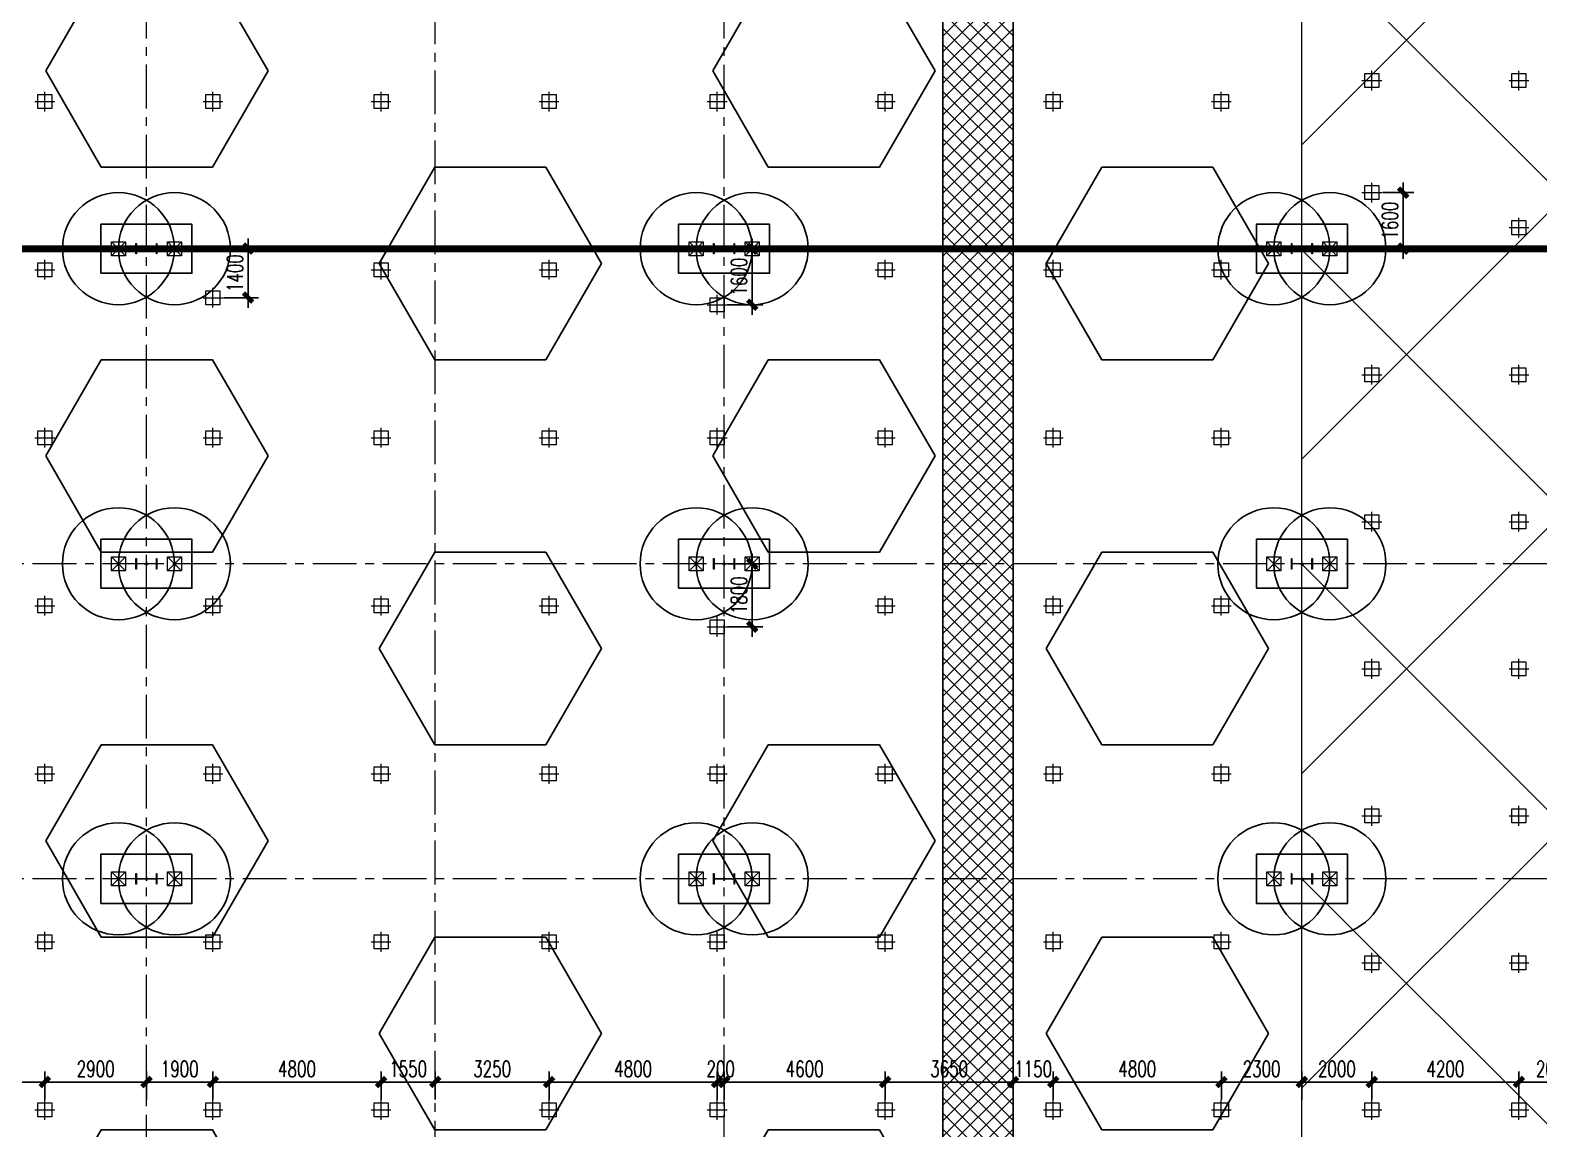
# Model space of a CAD drawing. Extents: x -1201378 to 2367219, y -619313 to 244905.
# Drawn here: x -468679 to -425591, y 148510 to 179893 of the extents above; entities that cross this region are included whole.
import ezdxf

# ---------------------------------------------------------------- set-up
doc = ezdxf.new("R2010")
doc.units = 0
doc.header["$LTSCALE"] = 1000
doc.linetypes.add('CENTER', pattern=[2, 1.25, -0.25, 0.25, -0.25])
doc.linetypes.add('DASH', pattern=[0.35, 0.25, -0.1])
doc.layers.get('0').update_dxf_attribs({"linetype": 'CONTINUOUS'})
doc.layers.get('Defpoints').update_dxf_attribs({"linetype": 'CONTINUOUS'})
for name, color, linetype in [('Hatch-一般填充', 252, 'CONTINUOUS'), ('S-DIMZ', 115, 'CONTINUOUS'), ('S-DOTE1', 140, 'CENTER'), ('S-HATCH1-W', 252, 'CONTINUOUS'), ('S-HJD', 97, 'CONTINUOUS'), ('S-SGJ', 21, 'CONTINUOUS')]:
    doc.layers.add(name, color=color, linetype=linetype)
for name, color, linetype, lineweight in [('S-axis', 111, 'CONTINUOUS', 0), ('S-col', 2, 'CONTINUOUS', 0), ('S-dim', 81, 'CONTINUOUS', 0), ('S-dote', 5, 'CENTER', 0), ('S-zhuang', 1, 'CONTINUOUS', 0)]:
    doc.layers.add(name, color=color, linetype=linetype, lineweight=lineweight)
doc.styles.add('SS1', font='tj-romans1.shx', dxfattribs={"width": 0.7, "bigfont": 'tj-hztxt1.shx'})
doc.dimstyles.new('S-150-ARCHI', dxfattribs={"dimscale": 150, "dimtxt": 3, "dimasz": 2, "dimexe": 2, "dimexo": 2, "dimgap": 1, "dimtad": 1, "dimdec": 0, "dimzin": 0, "dimdsep": 46, "dimtxsty": 'SS1', "dimblk1": 'TT', "dimblk2": 'TT', "dimsah": 1, "dimcen": 1, "dimclrd": 256, "dimclre": 256, "dimclrt": 256, "dimadec": 0, "dimazin": 0, "dimtfac": 1, "dimtdec": 0, "dimtix": 1, "dimtmove": 2, "dimatfit": 0, "dimldrblk": 'TT', "dimfxl": 2, "dimtolj": 1, "dimtzin": 0, "dimarcsym": 0})

# ---------------------------------------------------------------- blocks, each defined once
blk = doc.blocks.new('_FZH')
at = {"layer": 'S-col'}
blk.add_lwpolyline([(-0.375, -0.188), (-0.375, 0.187), (-0.36, 0.187), (-0.36, 0.005), (0.36, 0.005), (0.36, 0.187), (0.375, 0.187), (0.375, -0.188), (0.36, -0.188), (0.36, -0.005), (-0.36, -0.005), (-0.36, -0.188)], close=True, dxfattribs=at)
blk = doc.blocks.new('w4234324')
at = {"layer": 'S-col', "xscale": 800.0000000000005, "yscale": 800.0000000000005, "zscale": 800.0000000000005}
for p in [(-210454, 777820), (-193954, 777820), (-177454, 777820), (-210454, 768820), (-193954, 768820), (-177454, 768820), (-210454, 759820), (-193954, 759820), (-177454, 759820)]:
    blk.add_blockref('_FZH', p, dxfattribs=at)
blk = doc.blocks.new('1#轴网')
at = {"layer": 'S-dote'}
for p, q in [((-165358.5, 19033.1), (-165358.5, 124689.3)), ((-157108.5, 18867), (-157108.5, 124689.3)), ((-148858.5, 19032.5), (-148858.5, 124689.3)), ((-140608.5, 18867), (-140608.5, 124689.3)), ((-132358.5, 19024), (-132358.5, 124689.3)), ((-99358.5, 61027), (-216950.7, 61027)), ((-99358.5, 52027), (-216950.7, 52027)), ((-99358.5, 43027), (-216950.7, 43027))]:
    blk.add_line(p, q, dxfattribs=at)
blk = doc.blocks.new('地坪桩')
at = {"layer": 'S-zhuang'}
for p, q in [((174146, 162514), (174146, 163080)), ((173863, 162797), (174429, 162797))]:
    blk.add_line(p, q, dxfattribs=at)
blk.add_lwpolyline([(173946, 162597), (173946, 162997), (174346, 162997), (174346, 162597)], close=True, dxfattribs=at)
blk = doc.blocks.new('TT')
blk.add_line((-0.97, 0), (0.97, 0))
at = {"const_width": 0.45}
blk.add_lwpolyline([(-0.44, -0.44), (0.44, 0.44)], dxfattribs=at)
blk = doc.blocks.new('*D3318')
at = {"layer": 'Defpoints', "color": 0, "transparency": 16777216}
for p in [(-468258, 149848), (-473058, 149052), (-468258, 149052)]:
    blk.add_point(p, dxfattribs=at)
at = {"layer": 'S-DIMZ', "lineweight": -2, "transparency": 16777216}
for p, q in [((-473058, 149352), (-473058, 150148)), ((-468258, 149352), (-468258, 150148)), ((-472758, 149848), (-468558, 149848))]:
    blk.add_line(p, q, dxfattribs=at)
at = {"layer": 'S-DIMZ', "lineweight": -2, "transparency": 16777216, "xscale": 300, "yscale": 300, "zscale": 300, "rotation": 180}
blk.add_blockref('TT', (-473058, 149848), dxfattribs=at)
at = {"layer": 'S-DIMZ', "lineweight": -2, "transparency": 16777216, "xscale": 300, "yscale": 300, "zscale": 300}
blk.add_blockref('TT', (-468258, 149848), dxfattribs=at)
at = {"layer": 'S-DIMZ', "transparency": 16777216, "insert": (-470658, 150223), "char_height": 450, "attachment_point": 5, "style": 'SS1'}
blk.add_mtext('\\A1;4800', dxfattribs=at)
blk = doc.blocks.new('*D3319')
at = {"layer": 'Defpoints', "color": 0, "transparency": 16777216}
for p in [(-465358, 149848), (-468258, 149052), (-465358, 149052)]:
    blk.add_point(p, dxfattribs=at)
at = {"layer": 'S-DIMZ', "lineweight": -2, "transparency": 16777216}
for p, q in [((-468258, 149352), (-468258, 150148)), ((-465358, 149352), (-465358, 150148)), ((-467958, 149848), (-465658, 149848))]:
    blk.add_line(p, q, dxfattribs=at)
at = {"layer": 'S-DIMZ', "lineweight": -2, "transparency": 16777216, "xscale": 300, "yscale": 300, "zscale": 300, "rotation": 180}
blk.add_blockref('TT', (-468258, 149848), dxfattribs=at)
at = {"layer": 'S-DIMZ', "lineweight": -2, "transparency": 16777216, "xscale": 300, "yscale": 300, "zscale": 300}
blk.add_blockref('TT', (-465358, 149848), dxfattribs=at)
at = {"layer": 'S-DIMZ', "transparency": 16777216, "insert": (-466808, 150223), "char_height": 450, "attachment_point": 5, "style": 'SS1'}
blk.add_mtext('\\A1;2900', dxfattribs=at)
blk = doc.blocks.new('*D3320')
at = {"layer": 'Defpoints', "color": 0, "transparency": 16777216}
for p in [(-463458, 149848), (-465358, 149052), (-463458, 149052)]:
    blk.add_point(p, dxfattribs=at)
at = {"layer": 'S-DIMZ', "lineweight": -2, "transparency": 16777216}
for p, q in [((-465358, 149352), (-465358, 150148)), ((-463458, 149352), (-463458, 150148)), ((-465058, 149848), (-463758, 149848))]:
    blk.add_line(p, q, dxfattribs=at)
at = {"layer": 'S-DIMZ', "lineweight": -2, "transparency": 16777216, "xscale": 300, "yscale": 300, "zscale": 300, "rotation": 180}
blk.add_blockref('TT', (-465358, 149848), dxfattribs=at)
at = {"layer": 'S-DIMZ', "lineweight": -2, "transparency": 16777216, "xscale": 300, "yscale": 300, "zscale": 300}
blk.add_blockref('TT', (-463458, 149848), dxfattribs=at)
at = {"layer": 'S-DIMZ', "transparency": 16777216, "insert": (-464408, 150223), "char_height": 450, "attachment_point": 5, "style": 'SS1'}
blk.add_mtext('\\A1;1900', dxfattribs=at)
blk = doc.blocks.new('*D3321')
at = {"layer": 'Defpoints', "color": 0, "transparency": 16777216}
for p in [(-458658, 149848), (-463458, 149052), (-458658, 149052)]:
    blk.add_point(p, dxfattribs=at)
at = {"layer": 'S-DIMZ', "lineweight": -2, "transparency": 16777216}
for p, q in [((-463458, 149352), (-463458, 150148)), ((-458658, 149352), (-458658, 150148)), ((-463158, 149848), (-458958, 149848))]:
    blk.add_line(p, q, dxfattribs=at)
at = {"layer": 'S-DIMZ', "lineweight": -2, "transparency": 16777216, "xscale": 300, "yscale": 300, "zscale": 300, "rotation": 180}
blk.add_blockref('TT', (-463458, 149848), dxfattribs=at)
at = {"layer": 'S-DIMZ', "lineweight": -2, "transparency": 16777216, "xscale": 300, "yscale": 300, "zscale": 300}
blk.add_blockref('TT', (-458658, 149848), dxfattribs=at)
at = {"layer": 'S-DIMZ', "transparency": 16777216, "insert": (-461058, 150223), "char_height": 450, "attachment_point": 5, "style": 'SS1'}
blk.add_mtext('\\A1;4800', dxfattribs=at)
blk = doc.blocks.new('*D3322')
at = {"layer": 'Defpoints', "color": 0, "transparency": 16777216}
for p in [(-457108, 149848), (-458658, 149052), (-457108, 149052)]:
    blk.add_point(p, dxfattribs=at)
at = {"layer": 'S-DIMZ', "lineweight": -2, "transparency": 16777216}
for p, q in [((-458658, 149352), (-458658, 150148)), ((-457108, 149352), (-457108, 150148)), ((-458358, 149848), (-457408, 149848))]:
    blk.add_line(p, q, dxfattribs=at)
at = {"layer": 'S-DIMZ', "lineweight": -2, "transparency": 16777216, "xscale": 300, "yscale": 300, "zscale": 300, "rotation": 180}
blk.add_blockref('TT', (-458658, 149848), dxfattribs=at)
at = {"layer": 'S-DIMZ', "lineweight": -2, "transparency": 16777216, "xscale": 300, "yscale": 300, "zscale": 300}
blk.add_blockref('TT', (-457108, 149848), dxfattribs=at)
at = {"layer": 'S-DIMZ', "transparency": 16777216, "insert": (-457883, 150223), "char_height": 450, "attachment_point": 5, "style": 'SS1'}
blk.add_mtext('\\A1;1550', dxfattribs=at)
blk = doc.blocks.new('*D3323')
at = {"layer": 'Defpoints', "color": 0, "transparency": 16777216}
for p in [(-453858, 149848), (-457108, 149052), (-453858, 149052)]:
    blk.add_point(p, dxfattribs=at)
at = {"layer": 'S-DIMZ', "lineweight": -2, "transparency": 16777216}
for p, q in [((-457108, 149352), (-457108, 150148)), ((-453858, 149352), (-453858, 150148)), ((-456808, 149848), (-454158, 149848))]:
    blk.add_line(p, q, dxfattribs=at)
at = {"layer": 'S-DIMZ', "lineweight": -2, "transparency": 16777216, "xscale": 300, "yscale": 300, "zscale": 300, "rotation": 180}
blk.add_blockref('TT', (-457108, 149848), dxfattribs=at)
at = {"layer": 'S-DIMZ', "lineweight": -2, "transparency": 16777216, "xscale": 300, "yscale": 300, "zscale": 300}
blk.add_blockref('TT', (-453858, 149848), dxfattribs=at)
at = {"layer": 'S-DIMZ', "transparency": 16777216, "insert": (-455483, 150223), "char_height": 450, "attachment_point": 5, "style": 'SS1'}
blk.add_mtext('\\A1;3250', dxfattribs=at)
blk = doc.blocks.new('*D3324')
at = {"layer": 'Defpoints', "color": 0, "transparency": 16777216}
for p in [(-449058, 149848), (-453858, 149052), (-449058, 149052)]:
    blk.add_point(p, dxfattribs=at)
at = {"layer": 'S-DIMZ', "lineweight": -2, "transparency": 16777216}
for p, q in [((-453858, 149352), (-453858, 150148)), ((-449058, 149352), (-449058, 150148)), ((-453558, 149848), (-449358, 149848))]:
    blk.add_line(p, q, dxfattribs=at)
at = {"layer": 'S-DIMZ', "lineweight": -2, "transparency": 16777216, "xscale": 300, "yscale": 300, "zscale": 300, "rotation": 180}
blk.add_blockref('TT', (-453858, 149848), dxfattribs=at)
at = {"layer": 'S-DIMZ', "lineweight": -2, "transparency": 16777216, "xscale": 300, "yscale": 300, "zscale": 300}
blk.add_blockref('TT', (-449058, 149848), dxfattribs=at)
at = {"layer": 'S-DIMZ', "transparency": 16777216, "insert": (-451458, 150223), "char_height": 450, "attachment_point": 5, "style": 'SS1'}
blk.add_mtext('\\A1;4800', dxfattribs=at)
blk = doc.blocks.new('*D3325')
at = {"layer": 'Defpoints', "color": 0, "transparency": 16777216}
for p in [(-448858, 149848), (-449058, 149052), (-448858, 149052)]:
    blk.add_point(p, dxfattribs=at)
at = {"layer": 'S-DIMZ', "lineweight": -2, "transparency": 16777216}
for p, q in [((-449058, 149352), (-449058, 150148)), ((-448858, 149352), (-448858, 150148)), ((-449358, 149848), (-449658, 149848)), ((-449058, 149848), (-448858, 149848)), ((-448558, 149848), (-448258, 149848))]:
    blk.add_line(p, q, dxfattribs=at)
at = {"layer": 'S-DIMZ', "lineweight": -2, "transparency": 16777216, "xscale": 300, "yscale": 300, "zscale": 300}
blk.add_blockref('TT', (-449058, 149848), dxfattribs=at)
at = {"layer": 'S-DIMZ', "lineweight": -2, "transparency": 16777216, "xscale": 300, "yscale": 300, "zscale": 300, "rotation": 180}
blk.add_blockref('TT', (-448858, 149848), dxfattribs=at)
at = {"layer": 'S-DIMZ', "transparency": 16777216, "insert": (-448958, 150223), "char_height": 450, "attachment_point": 5, "style": 'SS1'}
blk.add_mtext('\\A1;200', dxfattribs=at)
blk = doc.blocks.new('*D3326')
at = {"layer": 'Defpoints', "color": 0, "transparency": 16777216}
for p in [(-444258, 149848), (-448858, 149052), (-444258, 149052)]:
    blk.add_point(p, dxfattribs=at)
at = {"layer": 'S-DIMZ', "lineweight": -2, "transparency": 16777216}
for p, q in [((-448858, 149352), (-448858, 150148)), ((-444258, 149352), (-444258, 150148)), ((-448558, 149848), (-444558, 149848))]:
    blk.add_line(p, q, dxfattribs=at)
at = {"layer": 'S-DIMZ', "lineweight": -2, "transparency": 16777216, "xscale": 300, "yscale": 300, "zscale": 300, "rotation": 180}
blk.add_blockref('TT', (-448858, 149848), dxfattribs=at)
at = {"layer": 'S-DIMZ', "lineweight": -2, "transparency": 16777216, "xscale": 300, "yscale": 300, "zscale": 300}
blk.add_blockref('TT', (-444258, 149848), dxfattribs=at)
at = {"layer": 'S-DIMZ', "transparency": 16777216, "insert": (-446558, 150223), "char_height": 450, "attachment_point": 5, "style": 'SS1'}
blk.add_mtext('\\A1;4600', dxfattribs=at)
blk = doc.blocks.new('*D3327')
at = {"layer": 'Defpoints', "color": 0, "transparency": 16777216}
for p in [(-440608, 149848), (-444258, 149052), (-440608, 149052)]:
    blk.add_point(p, dxfattribs=at)
at = {"layer": 'S-DIMZ', "lineweight": -2, "transparency": 16777216}
for p, q in [((-444258, 149352), (-444258, 150148)), ((-440608, 149352), (-440608, 150148)), ((-443958, 149848), (-440908, 149848))]:
    blk.add_line(p, q, dxfattribs=at)
at = {"layer": 'S-DIMZ', "lineweight": -2, "transparency": 16777216, "xscale": 300, "yscale": 300, "zscale": 300, "rotation": 180}
blk.add_blockref('TT', (-444258, 149848), dxfattribs=at)
at = {"layer": 'S-DIMZ', "lineweight": -2, "transparency": 16777216, "xscale": 300, "yscale": 300, "zscale": 300}
blk.add_blockref('TT', (-440608, 149848), dxfattribs=at)
at = {"layer": 'S-DIMZ', "transparency": 16777216, "insert": (-442433, 150223), "char_height": 450, "attachment_point": 5, "style": 'SS1'}
blk.add_mtext('\\A1;3650', dxfattribs=at)
blk = doc.blocks.new('*D3328')
at = {"layer": 'Defpoints', "color": 0, "transparency": 16777216}
for p in [(-439458, 149848), (-440608, 149052), (-439458, 149052)]:
    blk.add_point(p, dxfattribs=at)
at = {"layer": 'S-DIMZ', "lineweight": -2, "transparency": 16777216}
for p, q in [((-440608, 149352), (-440608, 150148)), ((-439458, 149352), (-439458, 150148)), ((-440908, 149848), (-441208, 149848)), ((-440608, 149848), (-439458, 149848)), ((-439158, 149848), (-438858, 149848))]:
    blk.add_line(p, q, dxfattribs=at)
at = {"layer": 'S-DIMZ', "lineweight": -2, "transparency": 16777216, "xscale": 300, "yscale": 300, "zscale": 300}
blk.add_blockref('TT', (-440608, 149848), dxfattribs=at)
at = {"layer": 'S-DIMZ', "lineweight": -2, "transparency": 16777216, "xscale": 300, "yscale": 300, "zscale": 300, "rotation": 180}
blk.add_blockref('TT', (-439458, 149848), dxfattribs=at)
at = {"layer": 'S-DIMZ', "transparency": 16777216, "insert": (-440033, 150223), "char_height": 450, "attachment_point": 5, "style": 'SS1'}
blk.add_mtext('\\A1;1150', dxfattribs=at)
blk = doc.blocks.new('*D3329')
at = {"layer": 'Defpoints', "color": 0, "transparency": 16777216}
for p in [(-434658, 149848), (-439458, 149052), (-434658, 149052)]:
    blk.add_point(p, dxfattribs=at)
at = {"layer": 'S-DIMZ', "lineweight": -2, "transparency": 16777216}
for p, q in [((-439458, 149352), (-439458, 150148)), ((-434658, 149352), (-434658, 150148)), ((-439158, 149848), (-434958, 149848))]:
    blk.add_line(p, q, dxfattribs=at)
at = {"layer": 'S-DIMZ', "lineweight": -2, "transparency": 16777216, "xscale": 300, "yscale": 300, "zscale": 300, "rotation": 180}
blk.add_blockref('TT', (-439458, 149848), dxfattribs=at)
at = {"layer": 'S-DIMZ', "lineweight": -2, "transparency": 16777216, "xscale": 300, "yscale": 300, "zscale": 300}
blk.add_blockref('TT', (-434658, 149848), dxfattribs=at)
at = {"layer": 'S-DIMZ', "transparency": 16777216, "insert": (-437058, 150223), "char_height": 450, "attachment_point": 5, "style": 'SS1'}
blk.add_mtext('\\A1;4800', dxfattribs=at)
blk = doc.blocks.new('*D3330')
at = {"layer": 'Defpoints', "color": 0, "transparency": 16777216}
for p in [(-432358, 149848), (-434658, 149052), (-432358, 149052)]:
    blk.add_point(p, dxfattribs=at)
at = {"layer": 'S-DIMZ', "lineweight": -2, "transparency": 16777216}
for p, q in [((-434658, 149352), (-434658, 150148)), ((-432358, 149352), (-432358, 150148)), ((-434358, 149848), (-432658, 149848))]:
    blk.add_line(p, q, dxfattribs=at)
at = {"layer": 'S-DIMZ', "lineweight": -2, "transparency": 16777216, "xscale": 300, "yscale": 300, "zscale": 300, "rotation": 180}
blk.add_blockref('TT', (-434658, 149848), dxfattribs=at)
at = {"layer": 'S-DIMZ', "lineweight": -2, "transparency": 16777216, "xscale": 300, "yscale": 300, "zscale": 300}
blk.add_blockref('TT', (-432358, 149848), dxfattribs=at)
at = {"layer": 'S-DIMZ', "transparency": 16777216, "insert": (-433508, 150223), "char_height": 450, "attachment_point": 5, "style": 'SS1'}
blk.add_mtext('\\A1;2300', dxfattribs=at)
blk = doc.blocks.new('*D3331')
at = {"layer": 'Defpoints', "color": 0, "transparency": 16777216}
for p in [(-430358, 149848), (-432358, 149052), (-430358, 149052)]:
    blk.add_point(p, dxfattribs=at)
at = {"layer": 'S-DIMZ', "lineweight": -2, "transparency": 16777216}
for p, q in [((-432358, 149352), (-432358, 150148)), ((-430358, 149352), (-430358, 150148)), ((-432058, 149848), (-430658, 149848))]:
    blk.add_line(p, q, dxfattribs=at)
at = {"layer": 'S-DIMZ', "lineweight": -2, "transparency": 16777216, "xscale": 300, "yscale": 300, "zscale": 300, "rotation": 180}
blk.add_blockref('TT', (-432358, 149848), dxfattribs=at)
at = {"layer": 'S-DIMZ', "lineweight": -2, "transparency": 16777216, "xscale": 300, "yscale": 300, "zscale": 300}
blk.add_blockref('TT', (-430358, 149848), dxfattribs=at)
at = {"layer": 'S-DIMZ', "transparency": 16777216, "insert": (-431358, 150223), "char_height": 450, "attachment_point": 5, "style": 'SS1'}
blk.add_mtext('\\A1;2000', dxfattribs=at)
blk = doc.blocks.new('*D3332')
at = {"layer": 'Defpoints', "color": 0, "transparency": 16777216}
for p in [(-426158, 149848), (-430358, 149052), (-426158, 149052)]:
    blk.add_point(p, dxfattribs=at)
at = {"layer": 'S-DIMZ', "lineweight": -2, "transparency": 16777216}
for p, q in [((-430358, 149352), (-430358, 150148)), ((-426158, 149352), (-426158, 150148)), ((-430058, 149848), (-426458, 149848))]:
    blk.add_line(p, q, dxfattribs=at)
at = {"layer": 'S-DIMZ', "lineweight": -2, "transparency": 16777216, "xscale": 300, "yscale": 300, "zscale": 300, "rotation": 180}
blk.add_blockref('TT', (-430358, 149848), dxfattribs=at)
at = {"layer": 'S-DIMZ', "lineweight": -2, "transparency": 16777216, "xscale": 300, "yscale": 300, "zscale": 300}
blk.add_blockref('TT', (-426158, 149848), dxfattribs=at)
at = {"layer": 'S-DIMZ', "transparency": 16777216, "insert": (-428258, 150223), "char_height": 450, "attachment_point": 5, "style": 'SS1'}
blk.add_mtext('\\A1;4200', dxfattribs=at)
blk = doc.blocks.new('*D3333')
at = {"layer": 'Defpoints', "color": 0, "transparency": 16777216}
for p in [(-424108, 149848), (-426158, 149052), (-424108, 149052)]:
    blk.add_point(p, dxfattribs=at)
at = {"layer": 'S-DIMZ', "lineweight": -2, "transparency": 16777216}
for p, q in [((-426158, 149352), (-426158, 150148)), ((-424108, 149352), (-424108, 150148)), ((-425858, 149848), (-424408, 149848))]:
    blk.add_line(p, q, dxfattribs=at)
at = {"layer": 'S-DIMZ', "lineweight": -2, "transparency": 16777216, "xscale": 300, "yscale": 300, "zscale": 300, "rotation": 180}
blk.add_blockref('TT', (-426158, 149848), dxfattribs=at)
at = {"layer": 'S-DIMZ', "lineweight": -2, "transparency": 16777216, "xscale": 300, "yscale": 300, "zscale": 300}
blk.add_blockref('TT', (-424108, 149848), dxfattribs=at)
at = {"layer": 'S-DIMZ', "transparency": 16777216, "insert": (-425133, 150223), "char_height": 450, "attachment_point": 5, "style": 'SS1'}
blk.add_mtext('\\A1;2050', dxfattribs=at)
blk = doc.blocks.new('*D3409')
at = {"layer": 'Defpoints', "color": 0, "transparency": 16777216}
for p in [(-430358, 175252), (-430358, 173652), (-429465, 173652)]:
    blk.add_point(p, dxfattribs=at)
at = {"layer": 'S-DIMZ', "lineweight": -2, "transparency": 16777216}
for p, q in [((-430058, 175252), (-429165, 175252)), ((-429465, 174952), (-429465, 173952)), ((-430058, 173652), (-429165, 173652))]:
    blk.add_line(p, q, dxfattribs=at)
at = {"layer": 'S-DIMZ', "lineweight": -2, "transparency": 16777216, "xscale": 300, "yscale": 300, "zscale": 300}
for p, rotation in [((-429465, 175252), 90), ((-429465, 173652), 270)]:
    blk.add_blockref('TT', p, dxfattribs=dict(at, rotation=rotation))
at = {"layer": 'S-DIMZ', "transparency": 16777216, "insert": (-429840, 174452), "char_height": 450, "attachment_point": 5, "rotation": 90, "style": 'SS1'}
blk.add_mtext('\\A1;1600', dxfattribs=at)
blk = doc.blocks.new('*D3422')
at = {"layer": 'Defpoints', "color": 0, "transparency": 16777216}
for p in [(-449058, 164652), (-448056, 164652), (-449058, 162852)]:
    blk.add_point(p, dxfattribs=at)
at = {"layer": 'S-DIMZ', "lineweight": -2, "transparency": 16777216}
for p, q in [((-448758, 164652), (-447756, 164652)), ((-448056, 163152), (-448056, 164352)), ((-448758, 162852), (-447756, 162852))]:
    blk.add_line(p, q, dxfattribs=at)
at = {"layer": 'S-DIMZ', "lineweight": -2, "transparency": 16777216, "xscale": 300, "yscale": 300, "zscale": 300}
for p, rotation in [((-448056, 164652), 90), ((-448056, 162852), 270)]:
    blk.add_blockref('TT', p, dxfattribs=dict(at, rotation=rotation))
at = {"layer": 'S-DIMZ', "transparency": 16777216, "insert": (-448431, 163752), "char_height": 450, "attachment_point": 5, "rotation": 90, "style": 'SS1'}
blk.add_mtext('\\A1;1800', dxfattribs=at)
blk = doc.blocks.new('*D3425')
at = {"layer": 'Defpoints', "color": 0, "transparency": 16777216}
for p in [(-463458, 173652), (-462456, 173652), (-463458, 172252)]:
    blk.add_point(p, dxfattribs=at)
at = {"layer": 'S-DIMZ', "lineweight": -2, "transparency": 16777216}
for p, q in [((-463158, 173652), (-462156, 173652)), ((-462456, 172552), (-462456, 173352)), ((-463158, 172252), (-462156, 172252))]:
    blk.add_line(p, q, dxfattribs=at)
at = {"layer": 'S-DIMZ', "lineweight": -2, "transparency": 16777216, "xscale": 300, "yscale": 300, "zscale": 300}
for p, rotation in [((-462456, 173652), 90), ((-462456, 172252), 270)]:
    blk.add_blockref('TT', p, dxfattribs=dict(at, rotation=rotation))
at = {"layer": 'S-DIMZ', "transparency": 16777216, "insert": (-462831, 172952), "char_height": 450, "attachment_point": 5, "rotation": 90, "style": 'SS1'}
blk.add_mtext('\\A1;1400', dxfattribs=at)
blk = doc.blocks.new('*D3426')
at = {"layer": 'Defpoints', "color": 0, "transparency": 16777216}
for p in [(-449058, 173652), (-448056, 173652), (-449058, 172052)]:
    blk.add_point(p, dxfattribs=at)
at = {"layer": 'S-DIMZ', "lineweight": -2, "transparency": 16777216}
for p, q in [((-448758, 173652), (-447756, 173652)), ((-448056, 172352), (-448056, 173352)), ((-448758, 172052), (-447756, 172052))]:
    blk.add_line(p, q, dxfattribs=at)
at = {"layer": 'S-DIMZ', "lineweight": -2, "transparency": 16777216, "xscale": 300, "yscale": 300, "zscale": 300}
for p, rotation in [((-448056, 173652), 90), ((-448056, 172052), 270)]:
    blk.add_blockref('TT', p, dxfattribs=dict(at, rotation=rotation))
at = {"layer": 'S-DIMZ', "transparency": 16777216, "insert": (-448431, 172852), "char_height": 450, "attachment_point": 5, "rotation": 90, "style": 'SS1'}
blk.add_mtext('\\A1;1600', dxfattribs=at)
blk = doc.blocks.new('S-ZHUANG-400')
at = {"layer": 'S-zhuang'}
for p, q in [((200, -200), (-200, 200)), ((-200, -200), (200, 200))]:
    blk.add_line(p, q, dxfattribs=at)
blk.add_lwpolyline([(-200, 200), (200, 200), (200, -200), (-200, -200)], close=True, dxfattribs=at)
blk = doc.blocks.new('CT2')
at = {"layer": 'Defpoints'}
for centre in [(-193625, -186366), (-193625, -187966)]:
    blk.add_circle(centre, 1600, dxfattribs=at)
at = {"layer": 'S-DOTE1', "ltscale": 0.25}
for p, q in [((-193565, -187166), (-193685, -187166)), ((-193625, -187226), (-193625, -187106))]:
    blk.add_line(p, q, dxfattribs=at)
at = {"layer": 'S-HATCH1-W'}
blk.add_lwpolyline([(-194325, -185866), (-192925, -185866), (-192925, -188466), (-194325, -188466)], close=True, dxfattribs=at)
at = {"layer": 'S-zhuang'}
for p in [(-193625, -186366), (-193625, -187966)]:
    blk.add_blockref('S-ZHUANG-400', p, dxfattribs=at)

msp = doc.modelspace()

# ---------------------------------------------------------------- hatches: boundary and pattern name
at = {"layer": 'Hatch-一般填充'}
h = msp.add_hatch(dxfattribs=at)
h.set_pattern_fill('HEX', color=256, scale=1000)
h.set_pattern_definition([(0, (-600000, 0), (0, 5499.26), [3175, -6350]), (120, (-600000, 0), (-4762.5, -2749.63), [3175, -6350]), (60, (-596825, 0), (-4762.5, 2749.63), [3175, -6350])])
h.paths.add_polyline_path([(-432358.5, 227651.8), (-485427, 227651.8), (-508858.4, 155651.8), (-508858.4, 137651.8), (-432358.5, 137651.8)])
h = msp.add_hatch(dxfattribs=at)
h.set_pattern_fill('ANSI37', color=256, scale=2000)
h.set_pattern_definition([(45, (-600000, 0), (-4490.13, 4490.13), []), (135, (-600000, 0), (-4490.13, -4490.13), [])])
h.paths.add_polyline_path([(-432358.5, 227651.8), (-399358.5, 227651.8), (-399358.5, 137651.8), (-432358.5, 137651.8)])
at = {"layer": 'S-HJD'}
h = msp.add_hatch(dxfattribs=at)
h.set_pattern_fill('ANSI37', color=256, scale=100, angle=-180)
h.paths.add_polyline_path([(-442608.5, 137651.8), (-440608.5, 137651.8), (-440608.5, 227651.8), (-442608.5, 227651.8)])

# ---------------------------------------------------------------- linework, layer by layer
at = {"layer": 'S-dim'}
msp.add_lwpolyline([(-486663.6, 223851.8), (-508858.4, 155651.8), (-508858.4, 137651.8), (-432358.5, 137651.8), (-432358.5, 227651.8)], dxfattribs=at)
msp.add_lwpolyline([(-432358.5, 227651.8), (-399358.5, 227651.8), (-399358.5, 137651.8), (-432358.5, 137651.8)], close=True, dxfattribs=at)
at = {"layer": 'S-HJD'}
msp.add_lwpolyline([(-442608.5, 137651.8), (-440608.5, 137651.8), (-440608.5, 227651.8), (-442608.5, 227651.8)], close=True, dxfattribs=at)
at = {"layer": 'S-SGJ', "linetype": 'DASH', "ltscale": 10, "const_width": 200}
msp.add_lwpolyline([(-502559.4, 215093.5), (-457108.5, 215093.5), (-457108.5, 196106.3), (-473608.5, 196106.3), (-473608.5, 173651.8), (-398758.5, 173651.8), (-398758.5, 146689.3), (-424108.5, 146651.8), (-424108.5, 134998.7), (-523937.2, 134355.6), (-502559.4, 215093.5)], dxfattribs=at)

# ---------------------------------------------------------------- block references
at = {"layer": 'S-axis'}
msp.add_blockref('1#轴网', (-300000, 112624.8), dxfattribs=at)
at = {"layer": 'S-col'}
msp.add_blockref('w4234324', (-254904.3, -604168.2), dxfattribs=at)
at = {"layer": 'S-zhuang'}
for p in [(-604504.4, 15654.8), (-600304.4, 15654.8), (-642404.4, 15054.8), (-637604.4, 15054.8), (-632804.4, 15054.8), (-628004.4, 15054.8), (-623204.4, 15054.8), (-618404.4, 15054.8), (-613604.4, 15054.8), (-608804.4, 15054.8), (-604504.4, 12454.8), (-600304.4, 11454.8), (-642404.4, 10254.8), (-632804.4, 10254.8), (-628004.4, 10254.8), (-618404.4, 10254.8), (-613604.4, 10254.8), (-608804.4, 10254.8), (-637604.4, 9454.8), (-623204.4, 9254.8), (-604504.4, 7254.8), (-600304.4, 7254.8), (-642404.4, 5454.8), (-637604.4, 5454.8), (-632804.4, 5454.8), (-628004.4, 5454.8), (-623204.4, 5454.8), (-618404.4, 5454.8), (-613604.4, 5454.8), (-608804.4, 5454.8), (-604504.4, 3054.8), (-600304.4, 3054.8), (-642404.4, 654.8), (-637604.4, 654.8), (-632804.4, 654.8), (-628004.4, 654.8), (-618404.4, 654.8), (-613604.4, 654.8), (-608804.4, 654.8), (-623204.4, 54.8), (-604504.4, -1145.2), (-600304.4, -1145.2), (-642404.4, -4145.2), (-637604.4, -4145.2), (-632804.4, -4145.2), (-628004.4, -4145.2), (-623204.4, -4145.2), (-618404.4, -4145.2), (-613604.4, -4145.2), (-608804.4, -4145.2), (-604504.4, -5345.2), (-600304.4, -5345.2), (-642404.4, -8945.2), (-637604.4, -8945.2), (-632804.4, -8945.2), (-628004.4, -8945.2), (-623204.4, -8945.2), (-618404.4, -8945.2), (-613604.4, -8945.2), (-608804.4, -8945.2), (-604504.4, -9545.2), (-600304.4, -9545.2), (-642404.4, -13745.2), (-637604.4, -13745.2), (-632804.4, -13745.2), (-628004.4, -13745.2), (-623204.4, -13745.2), (-618404.4, -13745.2), (-613604.4, -13745.2), (-608804.4, -13745.2), (-604504.4, -13745.2), (-600304.4, -13745.2)]:
    msp.add_blockref('地坪桩', p, dxfattribs=at)
at = {"layer": 'S-zhuang', "rotation": 90}
for p in [(-652524.7, 367276.6), (-636024.7, 367276.6), (-619524.7, 367276.6), (-652524.7, 358276.6), (-636024.7, 358276.6), (-619524.7, 358276.6), (-652524.7, 349276.6), (-636024.7, 349276.6), (-619524.7, 349276.6)]:
    msp.add_blockref('CT2', p, dxfattribs=at)

# ---------------------------------------------------------------- dimensions: what is measured, and where the dimension line sits
at = {"layer": 'S-DIMZ'}
for base, p1, p2, picture, middle in [((-429464.9, 173651.8), (-430358.5, 175251.8), (-430358.5, 173651.8), '*D3409', (-429839.9, 174451.8)), ((-462455.6, 173651.8), (-463458.5, 172251.8), (-463458.5, 173651.8), '*D3425', (-462830.6, 172951.8)), ((-448055.6, 173651.8), (-449058.5, 172051.8), (-449058.5, 173651.8), '*D3426', (-448430.6, 172851.8)), ((-448055.6, 164651.8), (-449058.5, 162851.8), (-449058.5, 164651.8), '*D3422', (-448430.6, 163751.8))]:
    dim = msp.add_linear_dim(base=base, p1=p1, p2=p2, angle=90, dimstyle='S-150-ARCHI', dxfattribs=at)
    dim.commit()
    dim.dimension.update_dxf_attribs({"geometry": picture, "text_midpoint": middle})
for base, p1, p2, picture, middle in [((-468258.5, 149848), (-473058.5, 149051.8), (-468258.5, 149051.8), '*D3318', (-470658.5, 150223)), ((-465358.5, 149848), (-468258.5, 149051.8), (-465358.5, 149051.8), '*D3319', (-466808.5, 150223)), ((-463458.5, 149848), (-465358.5, 149051.8), (-463458.5, 149051.8), '*D3320', (-464408.5, 150223)), ((-458658.5, 149848), (-463458.5, 149051.8), (-458658.5, 149051.8), '*D3321', (-461058.5, 150223)), ((-457108.5, 149848), (-458658.5, 149051.8), (-457108.5, 149051.8), '*D3322', (-457883.5, 150223)), ((-453858.5, 149848), (-457108.5, 149051.8), (-453858.5, 149051.8), '*D3323', (-455483.5, 150223)), ((-449058.5, 149848), (-453858.5, 149051.8), (-449058.5, 149051.8), '*D3324', (-451458.5, 150223)), ((-448858.5, 149848), (-449058.5, 149051.8), (-448858.5, 149051.8), '*D3325', (-448958.5, 150223)), ((-444258.5, 149848), (-448858.5, 149051.8), (-444258.5, 149051.8), '*D3326', (-446558.5, 150223)), ((-440608.5, 149848), (-444258.5, 149051.8), (-440608.5, 149051.8), '*D3327', (-442433.5, 150223)), ((-439458.5, 149848), (-440608.5, 149051.8), (-439458.5, 149051.8), '*D3328', (-440033.5, 150223)), ((-434658.5, 149848), (-439458.5, 149051.8), (-434658.5, 149051.8), '*D3329', (-437058.5, 150223)), ((-432358.5, 149848), (-434658.5, 149051.8), (-432358.5, 149051.8), '*D3330', (-433508.5, 150223)), ((-430358.5, 149848), (-432358.5, 149051.8), (-430358.5, 149051.8), '*D3331', (-431358.5, 150223)), ((-426158.5, 149848), (-430358.5, 149051.8), (-426158.5, 149051.8), '*D3332', (-428258.5, 150223)), ((-424108.5, 149848), (-426158.5, 149051.8), (-424108.5, 149051.8), '*D3333', (-425133.5, 150223))]:
    dim = msp.add_linear_dim(base=base, p1=p1, p2=p2, dimstyle='S-150-ARCHI', dxfattribs=at)
    dim.commit()
    dim.dimension.update_dxf_attribs({"geometry": picture, "text_midpoint": middle})

doc.saveas('drawing.dxf')
